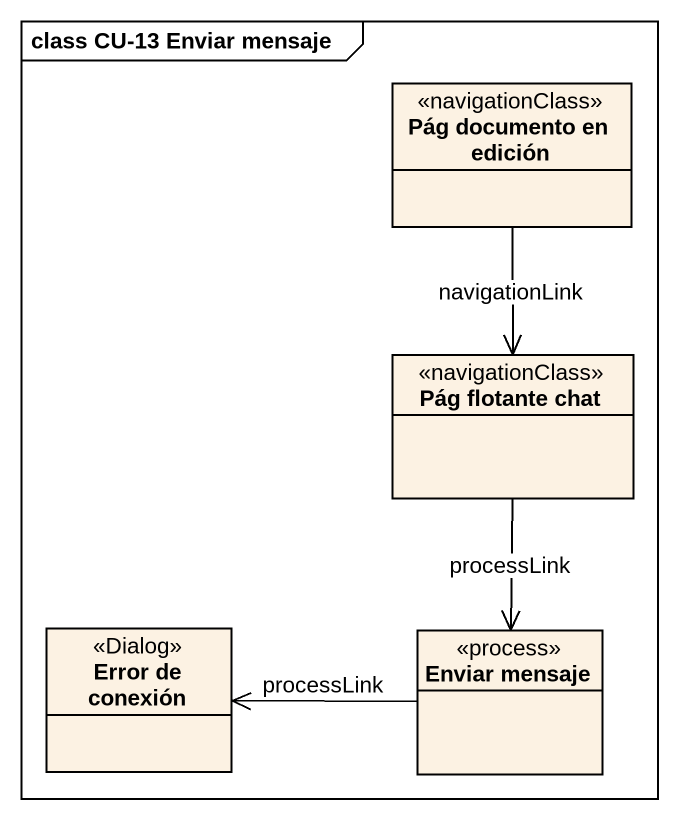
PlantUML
@startuml
mainframe class CU-13 Enviar mensaje
hide circle
hide empty members
class "Pág documento en edición" as Pág_documento_en_edición <<navigationClass>>
class "Pág flotante chat" as Pág_flotante_chat <<navigationClass>>
class "Error de conexión" as Error_de_conexión <<Dialog>>
class "Enviar mensaje" as Enviar_mensaje <<process>>
Pág_documento_en_edición --> Pág_flotante_chat : navigationLink
Pág_flotante_chat --> Enviar_mensaje : processLink
Enviar_mensaje -left-> Error_de_conexión : processLink
@enduml
